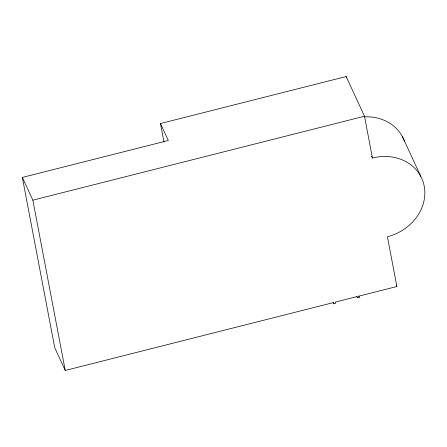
<?xml version="1.0" encoding="UTF-8"?>
<svg xmlns="http://www.w3.org/2000/svg" width="447" height="447" viewBox="0 0 447 447"><rect width="100%" height="100%" fill="white"/><g stroke="black" fill="none" stroke-linecap="round" stroke-linejoin="round"><path stroke-width="0.67" d="M163.982 142.001L160.467 123.534L346.151 76.532L364.495 116.226L372.446 158.037A45.952 39.755 -24.8 0 1 424.22 186.17A45.952 39.755 -24.8 0 1 387.409 236.731L396.88 286.521L359.002 296.11L359.237 297.316L357.416 297.78L356.835 296.523M357.416 297.78L357.187 296.568L335.379 302.088L335.613 303.295L333.792 303.759L333.563 302.546L65.245 370.468L54.741 347.727L22.35 177.431L168.301 140.487L160.467 123.534M22.35 177.431L32.86 200.172L364.495 116.226M402.434 136.676L420.778 176.369M371.574 156.148L372.446 158.037M396.299 285.259L396.88 286.521M358.65 296.048L359.237 297.316M333.211 302.49L333.792 303.759M346.151 76.532L346.414 77.907M32.86 200.172L65.245 370.468M364.456 116.823A45.952 39.755 -24.8 0 1 404.406 141.112"/></g></svg>
